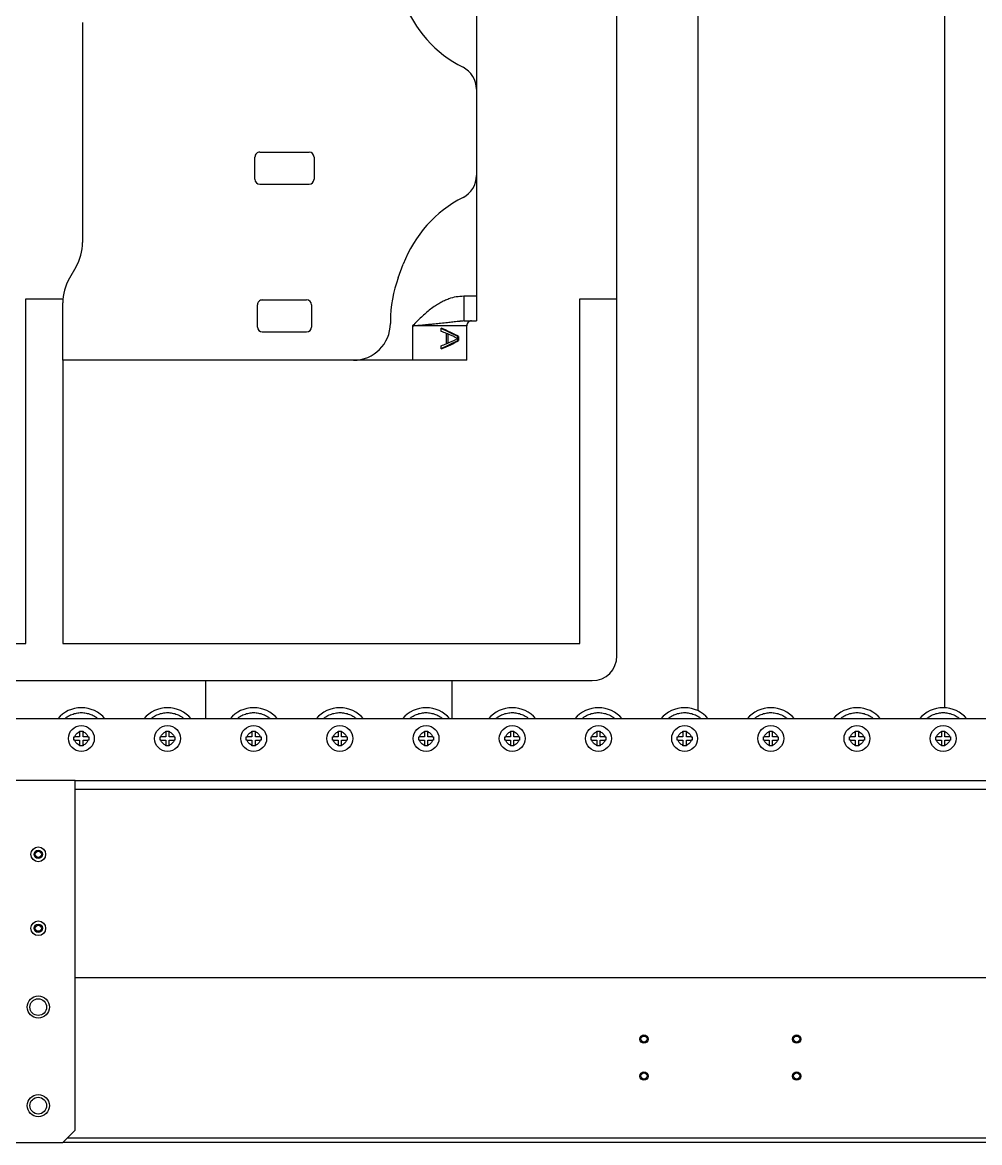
# Model space of a CAD drawing. Header units: millimetres. Extents: x 914 to 910632, y -176 to 682692.
# Drawn here: x 2392.14 to 2398.26, y 1802.54 to 1809.7 of the extents above; entities that cross this region are included whole.
import ezdxf

# ---------------------------------------------------------------- set-up
doc = ezdxf.new("R2010")
doc.units = ezdxf.units.MM
doc.layers.add('画图', color=3, linetype='Continuous', lineweight=30)

# ---------------------------------------------------------------- blocks, each defined once
blk = doc.blocks.new('SDHGSJH')
at = {"color": 7, "linetype": 'Continuous', "lineweight": 30}
for p, q in [((-1842, 504.71), (-1442, 504.71)), ((-1442, 504.71), (-1447, 499.71)), ((-1422, 504.71), (-1442, 504.71)), ((-1447, 499.71), (-1447, 357.71)), ((-1429.9, 447.04), (-1429.9, 447.19)), ((-1447, 437.71), (-1837, 437.71)), ((-1837, 361.45), (-1447, 361.45)), ((-1447, 357.71), (-1837, 357.71)), ((-1447, 357.71), (-1417, 357.71)), ((-1802.5, 341.41), (-1802.16, 341.41)), ((-1802.5, 340.01), (-1802.5, 341.41)), ((-1800.2, 341.41), (-1802.16, 341.41)), ((-1800.2, 343.37), (-1800.2, 343.71)), ((-1800.2, 343.71), (-1798.8, 343.71)), ((-1800.2, 343.37), (-1800.2, 341.41)), ((-1798.8, 343.71), (-1798.8, 343.37)), ((-1798.8, 341.41), (-1798.8, 343.37)), ((-1796.84, 341.41), (-1798.8, 341.41)), ((-1796.84, 341.41), (-1796.5, 341.41)), ((-1796.5, 341.41), (-1796.5, 340.01)), ((-1767.5, 341.41), (-1767.16, 341.41)), ((-1767.5, 340.01), (-1767.5, 341.41)), ((-1765.2, 341.41), (-1767.16, 341.41)), ((-1765.2, 343.37), (-1765.2, 343.71)), ((-1765.2, 343.71), (-1763.8, 343.71)), ((-1765.2, 343.37), (-1765.2, 341.41)), ((-1763.8, 343.71), (-1763.8, 343.37)), ((-1763.8, 341.41), (-1763.8, 343.37)), ((-1761.84, 341.41), (-1763.8, 341.41)), ((-1761.84, 341.41), (-1761.5, 341.41)), ((-1761.5, 341.41), (-1761.5, 340.01)), ((-1732.5, 341.41), (-1732.16, 341.41)), ((-1732.5, 340.01), (-1732.5, 341.41)), ((-1730.2, 341.41), (-1732.16, 341.41)), ((-1730.2, 343.37), (-1730.2, 343.71)), ((-1730.2, 343.71), (-1728.8, 343.71)), ((-1730.2, 343.37), (-1730.2, 341.41)), ((-1728.8, 343.71), (-1728.8, 343.37)), ((-1728.8, 341.41), (-1728.8, 343.37)), ((-1726.84, 341.41), (-1728.8, 341.41)), ((-1726.84, 341.41), (-1726.5, 341.41)), ((-1726.5, 341.41), (-1726.5, 340.01)), ((-1697.5, 341.41), (-1697.16, 341.41)), ((-1697.5, 340.01), (-1697.5, 341.41)), ((-1695.2, 341.41), (-1697.16, 341.41)), ((-1695.2, 343.37), (-1695.2, 343.71)), ((-1695.2, 343.71), (-1693.8, 343.71)), ((-1695.2, 343.37), (-1695.2, 341.41)), ((-1693.8, 343.71), (-1693.8, 343.37)), ((-1693.8, 341.41), (-1693.8, 343.37)), ((-1691.84, 341.41), (-1693.8, 341.41)), ((-1691.84, 341.41), (-1691.5, 341.41)), ((-1691.5, 341.41), (-1691.5, 340.01)), ((-1662.5, 341.41), (-1662.16, 341.41)), ((-1662.5, 340.01), (-1662.5, 341.41)), ((-1660.2, 341.41), (-1662.16, 341.41)), ((-1660.2, 343.37), (-1660.2, 343.71)), ((-1660.2, 343.71), (-1658.8, 343.71)), ((-1660.2, 343.37), (-1660.2, 341.41)), ((-1658.8, 343.71), (-1658.8, 343.37)), ((-1658.8, 341.41), (-1658.8, 343.37)), ((-1656.84, 341.41), (-1658.8, 341.41)), ((-1656.84, 341.41), (-1656.5, 341.41)), ((-1656.5, 341.41), (-1656.5, 340.01)), ((-1627.5, 341.41), (-1627.16, 341.41)), ((-1627.5, 340.01), (-1627.5, 341.41)), ((-1625.2, 341.41), (-1627.16, 341.41)), ((-1625.2, 343.37), (-1625.2, 343.71)), ((-1625.2, 343.71), (-1623.8, 343.71)), ((-1625.2, 343.37), (-1625.2, 341.41)), ((-1623.8, 343.71), (-1623.8, 343.37)), ((-1623.8, 341.41), (-1623.8, 343.37)), ((-1621.84, 341.41), (-1623.8, 341.41)), ((-1621.84, 341.41), (-1621.5, 341.41)), ((-1621.5, 341.41), (-1621.5, 340.01)), ((-1592.5, 341.41), (-1592.16, 341.41)), ((-1592.5, 340.01), (-1592.5, 341.41)), ((-1590.2, 341.41), (-1592.16, 341.41)), ((-1590.2, 343.37), (-1590.2, 343.71)), ((-1590.2, 343.71), (-1588.8, 343.71)), ((-1590.2, 343.37), (-1590.2, 341.41)), ((-1588.8, 343.71), (-1588.8, 343.37)), ((-1588.8, 341.41), (-1588.8, 343.37)), ((-1586.84, 341.41), (-1588.8, 341.41)), ((-1586.84, 341.41), (-1586.5, 341.41)), ((-1586.5, 341.41), (-1586.5, 340.01)), ((-1557.5, 341.41), (-1557.16, 341.41)), ((-1557.5, 340.01), (-1557.5, 341.41)), ((-1555.2, 341.41), (-1557.16, 341.41)), ((-1555.2, 343.37), (-1555.2, 343.71)), ((-1555.2, 343.71), (-1553.8, 343.71)), ((-1555.2, 343.37), (-1555.2, 341.41)), ((-1553.8, 343.71), (-1553.8, 343.37)), ((-1553.8, 341.41), (-1553.8, 343.37)), ((-1551.84, 341.41), (-1553.8, 341.41)), ((-1551.84, 341.41), (-1551.5, 341.41)), ((-1551.5, 341.41), (-1551.5, 340.01)), ((-1522.5, 341.41), (-1522.16, 341.41)), ((-1522.5, 340.01), (-1522.5, 341.41)), ((-1520.2, 341.41), (-1522.16, 341.41)), ((-1520.2, 343.37), (-1520.2, 343.71)), ((-1520.2, 343.71), (-1518.8, 343.71)), ((-1520.2, 343.37), (-1520.2, 341.41)), ((-1518.8, 343.71), (-1518.8, 343.37)), ((-1518.8, 341.41), (-1518.8, 343.37)), ((-1516.84, 341.41), (-1518.8, 341.41)), ((-1516.84, 341.41), (-1516.5, 341.41)), ((-1516.5, 341.41), (-1516.5, 340.01)), ((-1487.5, 341.41), (-1487.16, 341.41)), ((-1487.5, 340.01), (-1487.5, 341.41)), ((-1485.2, 341.41), (-1487.16, 341.41)), ((-1485.2, 343.37), (-1485.2, 343.71)), ((-1485.2, 343.71), (-1483.8, 343.71)), ((-1485.2, 343.37), (-1485.2, 341.41)), ((-1483.8, 343.71), (-1483.8, 343.37)), ((-1483.8, 341.41), (-1483.8, 343.37)), ((-1481.84, 341.41), (-1483.8, 341.41)), ((-1481.84, 341.41), (-1481.5, 341.41)), ((-1481.5, 341.41), (-1481.5, 340.01)), ((-1452.5, 341.41), (-1452.16, 341.41)), ((-1452.5, 340.01), (-1452.5, 341.41)), ((-1450.2, 341.41), (-1452.16, 341.41)), ((-1450.2, 343.37), (-1450.2, 343.71)), ((-1450.2, 343.71), (-1448.8, 343.71)), ((-1450.2, 343.37), (-1450.2, 341.41)), ((-1448.8, 343.71), (-1448.8, 343.37)), ((-1448.8, 341.41), (-1448.8, 343.37)), ((-1446.84, 341.41), (-1448.8, 341.41)), ((-1446.84, 341.41), (-1446.5, 341.41)), ((-1446.5, 341.41), (-1446.5, 340.01)), ((-1802.16, 340.01), (-1802.5, 340.01)), ((-1802.16, 340.01), (-1800.2, 340.01)), ((-1800.2, 340.01), (-1800.2, 338.05)), ((-1800.2, 337.71), (-1800.2, 338.05)), ((-1798.8, 337.71), (-1800.2, 337.71)), ((-1798.8, 338.05), (-1798.8, 340.01)), ((-1798.8, 340.01), (-1796.84, 340.01)), ((-1798.8, 338.05), (-1798.8, 337.71)), ((-1796.5, 340.01), (-1796.84, 340.01)), ((-1767.16, 340.01), (-1767.5, 340.01)), ((-1767.16, 340.01), (-1765.2, 340.01)), ((-1765.2, 340.01), (-1765.2, 338.05)), ((-1765.2, 337.71), (-1765.2, 338.05)), ((-1763.8, 337.71), (-1765.2, 337.71)), ((-1763.8, 338.05), (-1763.8, 340.01)), ((-1763.8, 340.01), (-1761.84, 340.01)), ((-1763.8, 338.05), (-1763.8, 337.71)), ((-1761.5, 340.01), (-1761.84, 340.01)), ((-1732.16, 340.01), (-1732.5, 340.01)), ((-1732.16, 340.01), (-1730.2, 340.01)), ((-1730.2, 340.01), (-1730.2, 338.05)), ((-1730.2, 337.71), (-1730.2, 338.05)), ((-1728.8, 337.71), (-1730.2, 337.71)), ((-1728.8, 338.05), (-1728.8, 340.01)), ((-1728.8, 340.01), (-1726.84, 340.01)), ((-1728.8, 338.05), (-1728.8, 337.71)), ((-1726.5, 340.01), (-1726.84, 340.01)), ((-1697.16, 340.01), (-1697.5, 340.01)), ((-1697.16, 340.01), (-1695.2, 340.01)), ((-1695.2, 340.01), (-1695.2, 338.05)), ((-1695.2, 337.71), (-1695.2, 338.05)), ((-1693.8, 337.71), (-1695.2, 337.71)), ((-1693.8, 338.05), (-1693.8, 340.01)), ((-1693.8, 340.01), (-1691.84, 340.01)), ((-1693.8, 338.05), (-1693.8, 337.71)), ((-1691.5, 340.01), (-1691.84, 340.01)), ((-1662.16, 340.01), (-1662.5, 340.01)), ((-1662.16, 340.01), (-1660.2, 340.01)), ((-1660.2, 340.01), (-1660.2, 338.05)), ((-1660.2, 337.71), (-1660.2, 338.05)), ((-1658.8, 337.71), (-1660.2, 337.71)), ((-1658.8, 338.05), (-1658.8, 340.01)), ((-1658.8, 340.01), (-1656.84, 340.01)), ((-1658.8, 338.05), (-1658.8, 337.71)), ((-1656.5, 340.01), (-1656.84, 340.01)), ((-1627.16, 340.01), (-1627.5, 340.01)), ((-1627.16, 340.01), (-1625.2, 340.01)), ((-1625.2, 340.01), (-1625.2, 338.05)), ((-1625.2, 337.71), (-1625.2, 338.05)), ((-1623.8, 337.71), (-1625.2, 337.71)), ((-1623.8, 338.05), (-1623.8, 340.01)), ((-1623.8, 340.01), (-1621.84, 340.01)), ((-1623.8, 338.05), (-1623.8, 337.71)), ((-1621.5, 340.01), (-1621.84, 340.01)), ((-1592.16, 340.01), (-1592.5, 340.01)), ((-1592.16, 340.01), (-1590.2, 340.01)), ((-1590.2, 340.01), (-1590.2, 338.05)), ((-1590.2, 337.71), (-1590.2, 338.05)), ((-1588.8, 337.71), (-1590.2, 337.71)), ((-1588.8, 338.05), (-1588.8, 340.01)), ((-1588.8, 340.01), (-1586.84, 340.01)), ((-1588.8, 338.05), (-1588.8, 337.71)), ((-1586.5, 340.01), (-1586.84, 340.01)), ((-1557.16, 340.01), (-1557.5, 340.01)), ((-1557.16, 340.01), (-1555.2, 340.01)), ((-1555.2, 340.01), (-1555.2, 338.05)), ((-1555.2, 337.71), (-1555.2, 338.05)), ((-1553.8, 337.71), (-1555.2, 337.71)), ((-1553.8, 338.05), (-1553.8, 340.01)), ((-1553.8, 340.01), (-1551.84, 340.01)), ((-1553.8, 338.05), (-1553.8, 337.71)), ((-1551.5, 340.01), (-1551.84, 340.01)), ((-1522.16, 340.01), (-1522.5, 340.01)), ((-1522.16, 340.01), (-1520.2, 340.01)), ((-1520.2, 340.01), (-1520.2, 338.05)), ((-1520.2, 337.71), (-1520.2, 338.05)), ((-1518.8, 337.71), (-1520.2, 337.71)), ((-1518.8, 338.05), (-1518.8, 340.01)), ((-1518.8, 340.01), (-1516.84, 340.01)), ((-1518.8, 338.05), (-1518.8, 337.71)), ((-1516.5, 340.01), (-1516.84, 340.01)), ((-1487.16, 340.01), (-1487.5, 340.01)), ((-1487.16, 340.01), (-1485.2, 340.01)), ((-1485.2, 340.01), (-1485.2, 338.05)), ((-1485.2, 337.71), (-1485.2, 338.05)), ((-1483.8, 337.71), (-1485.2, 337.71)), ((-1483.8, 338.05), (-1483.8, 340.01)), ((-1483.8, 340.01), (-1481.84, 340.01)), ((-1483.8, 338.05), (-1483.8, 337.71)), ((-1481.5, 340.01), (-1481.84, 340.01)), ((-1452.16, 340.01), (-1452.5, 340.01)), ((-1452.16, 340.01), (-1450.2, 340.01)), ((-1450.2, 340.01), (-1450.2, 338.05)), ((-1450.2, 337.71), (-1450.2, 338.05)), ((-1448.8, 337.71), (-1450.2, 337.71)), ((-1448.8, 338.05), (-1448.8, 340.01)), ((-1448.8, 340.01), (-1446.84, 340.01)), ((-1448.8, 338.05), (-1448.8, 337.71)), ((-1446.5, 340.01), (-1446.84, 340.01)), ((-1819.5, 332.71), (-981, 332.71)), ((-1600, 317.21), (-1600, 332.71)), ((-1500, 332.71), (-1500, 317.21)), ((-1800, -327.8), (-1800, 328.22)), ((-1700, 329.49), (-1700, -329.06)), ((-987, 317.21), (-1657, 317.21)), ((-1667, 307.21), (-1667, 162.21)), ((-1652, 302.21), (-1652, 162.21)), ((-1442, 302.21), (-1652, 302.21)), ((-1442, 187.21), (-1442, 302.21)), ((-1427, 302.21), (-1427, 162.21)), ((-1217, 302.21), (-1427, 302.21)), ((-1606, 187.21), (-1606, 173.21)), ((-1606, 187.21), (-1584, 187.21)), ((-1584, 173.21), (-1584, 187.21)), ((-1584, 187.21), (-1560, 187.21)), ((-1560, 187.21), (-1442, 187.21)), ((-1442, 187.21), (-1442, 163.93)), ((-1595.61, 182.4), (-1602.38, 179.21)), ((-1595.61, 182.55), (-1595.61, 181.3)), ((-1602.68, 177.55), (-1602.68, 179.21)), ((-1602.68, 179.21), (-1602.38, 179.21)), ((-1602.38, 177.55), (-1602.68, 177.55)), ((-1602.38, 179.21), (-1602.38, 177.55)), ((-1602.38, 177.55), (-1595.61, 174.35)), ((-1598.39, 176.5), (-1598.39, 180.25)), ((-1597.73, 180.25), (-1598.39, 180.25)), ((-1597.73, 180.46), (-1597.73, 176.3)), ((-1598.39, 176.5), (-1597.73, 176.5)), ((-1595.61, 175.46), (-1595.61, 174.21)), ((-1543, 164.71), (-1543, 173.71)), ((-1523, 175.71), (-1541, 175.71)), ((-1521, 173.71), (-1521, 164.71)), ((-1604.78, 171.21), (-1610, 171.21)), ((-1610, 161.21), (-1610, 171.21)), ((-1603.33, 171.27), (-1604.78, 171.02)), ((-1604.78, 161.21), (-1604.78, 171.21)), ((-1603.38, 171.29), (-1604.46, 171.23)), ((-1575, 171.28), (-1575, 172.21)), ((-1652, 162.21), (-1667, 162.21)), ((-1667, 162.21), (-1667, 47.21)), ((-1610, 161.21), (-1604.78, 161.21)), ((-1610, 112.21), (-1610, 161.21)), ((-1523, 162.71), (-1541, 162.71)), ((-1427, 162.21), (-1442, 162.21)), ((-1578.18, 153.72), (-1580.25, 148.2)), ((-1447.32, 149.35), (-1444.68, 153.93)), ((-1450, 50.07), (-1450, 139.35)), ((-1544, 104.71), (-1544, 113.71)), ((-1522, 115.71), (-1542, 115.71)), ((-1520, 113.71), (-1520, 104.71)), ((-1610, 77.21), (-1610, 112.21)), ((-1522, 102.71), (-1542, 102.71)), ((-1610, 28.21), (-1610, 77.21))]:
    blk.add_line(p, q, dxfattribs=at)
at = {"color": 8, "linetype": 'Continuous', "lineweight": 30}
for p, q in [((-1840.26, 502.98), (-1443.74, 502.98)), ((-1606, 173.21), (-1584, 173.21)), ((-1604.78, 171.21), (-1603.27, 171.28))]:
    blk.add_line(p, q, dxfattribs=at)
at = {"color": 7, "linetype": 'Continuous', "lineweight": 30}
for centre, radius in [((-1432, 489.71), 4.5), ((-1432, 489.71), 3.4), ((-1740, 477.71), 1.7), ((-1740, 477.71), 1.25), ((-1678, 477.71), 1.7), ((-1678, 477.71), 1.25), ((-1740, 462.71), 1.7), ((-1740, 462.71), 1.25), ((-1678, 462.71), 1.7), ((-1678, 462.71), 1.25), ((-1432, 449.71), 4.5), ((-1432, 449.71), 3.4), ((-1432, 417.71), 3), ((-1432, 417.71), 1.7), ((-1432, 417.71), 1.25), ((-1432, 387.71), 3), ((-1432, 387.71), 1.7), ((-1432, 387.71), 1.25), ((-1799.5, 340.71), 5.25), ((-1764.5, 340.71), 5.25), ((-1729.5, 340.71), 5.25), ((-1694.5, 340.71), 5.25), ((-1659.5, 340.71), 5.25), ((-1624.5, 340.71), 5.25), ((-1589.5, 340.71), 5.25), ((-1554.5, 340.71), 5.25), ((-1519.5, 340.71), 5.25), ((-1484.5, 340.71), 5.25), ((-1449.5, 340.71), 5.25)]:
    blk.add_circle(centre, radius, dxfattribs=at)
for centre, radius, start, end in [((-1799.5, 340.71), 12.5, 219.7918, 320.2082), ((-1764.5, 340.71), 12.5, 219.7918, 320.2082), ((-1729.5, 340.71), 12.5, 219.7918, 320.2082), ((-1694.5, 340.71), 12.5, 219.7918, 320.2082), ((-1659.5, 340.71), 12.5, 219.7918, 320.2082), ((-1624.5, 340.71), 12.5, 219.7918, 320.2082), ((-1589.5, 340.71), 12.5, 219.7918, 320.2082), ((-1554.5, 340.71), 12.5, 219.7918, 320.2082), ((-1519.5, 340.71), 12.5, 219.7918, 320.2082), ((-1484.5, 340.71), 12.5, 219.7918, 320.2082), ((-1449.5, 340.71), 12.5, 219.7918, 320.2082), ((-1657, 307.21), 10, 90, 180), ((-1560, 172.21), 15, 90, 180), ((-1608, 173.21), 2, 270, 0), ((-1541, 173.71), 2, 90, 180), ((-1523, 173.71), 2, 0, 90), ((-1625, 171.28), 50, 339.444, 0), ((-1541, 164.71), 2, 180, 270), ((-1523, 164.71), 2, 270, 0), ((-1462, 163.93), 20, 330, 0), ((-1627.07, 165.76), 50, 296.8187, 339.444), ((-1430, 139.35), 20, 150, 180), ((-1600, 112.21), 10, 116.8187, 180), ((-1542, 113.71), 2, 90, 180), ((-1522, 113.71), 2, 0, 90), ((-1542, 104.71), 2, 180, 270), ((-1522, 104.71), 2, 270, 0), ((-1600, 77.21), 10, 180, 243.1813), ((-1627.07, 23.67), 50, 20.556, 63.1813)]:
    blk.add_arc(centre, radius, start, end, dxfattribs=at)
for centre, major_axis, ratio, start_param, end_param in [((-1584, 180.88), (-21.97, -5.46), 0.222648, 5.213182, 5.671735), ((-1584, 175.88), (-21.97, 5.46), 0.222648, 0.611451, 1.070003), ((-1584, 179.73), (-21.97, -5.34), 0.218533, 5.372125, 5.634447), ((-1584, 177.02), (-21.97, 5.34), 0.218533, 0.648739, 0.91106), ((-1584, 179.66), (-21.97, -5.34), 0.218533, 5.215446, 5.333273), ((-1584, 177.09), (-21.97, 5.34), 0.218533, 0.949912, 1.067739)]:
    blk.add_ellipse(centre, major_axis=major_axis, ratio=ratio, start_param=start_param, end_param=end_param, dxfattribs=at)
for points, knots in [([(-1802.16, 341.41), (-1802.08, 341.64), (-1801.92, 342.1), (-1801.47, 342.68), (-1800.88, 343.14), (-1800.43, 343.29), (-1800.2, 343.37)], [0, 0, 0, 0, 0.2456202, 0.5000027, 0.754418, 1, 1, 1, 1]), ([(-1798.8, 343.37), (-1798.57, 343.29), (-1798.12, 343.14), (-1797.53, 342.68), (-1797.08, 342.1), (-1796.92, 341.64), (-1796.84, 341.41)], [0, 0, 0, 0, 0.245619, 0.5, 0.754381, 1, 1, 1, 1]), ([(-1767.16, 341.41), (-1767.08, 341.64), (-1766.92, 342.1), (-1766.47, 342.68), (-1765.88, 343.14), (-1765.43, 343.29), (-1765.2, 343.37)], [0, 0, 0, 0, 0.2456084, 0.4999949, 0.7544141, 1, 1, 1, 1]), ([(-1763.8, 343.37), (-1763.57, 343.29), (-1763.12, 343.14), (-1762.53, 342.68), (-1762.08, 342.1), (-1761.92, 341.64), (-1761.84, 341.41)], [0, 0, 0, 0, 0.245617, 0.499995, 0.754399, 1, 1, 1, 1]), ([(-1732.16, 341.41), (-1732.08, 341.64), (-1731.92, 342.1), (-1731.47, 342.68), (-1730.88, 343.14), (-1730.43, 343.29), (-1730.2, 343.37)], [0, 0, 0, 0, 0.245619, 0.5, 0.754381, 1, 1, 1, 1]), ([(-1728.8, 343.37), (-1728.57, 343.29), (-1728.12, 343.14), (-1727.53, 342.68), (-1727.08, 342.1), (-1726.92, 341.64), (-1726.84, 341.41)], [0, 0, 0, 0, 0.245582, 0.4999973, 0.7543798, 1, 1, 1, 1]), ([(-1697.16, 341.41), (-1697.08, 341.64), (-1696.92, 342.1), (-1696.47, 342.68), (-1695.88, 343.14), (-1695.43, 343.29), (-1695.2, 343.37)], [0, 0, 0, 0, 0.2456202, 0.5000027, 0.754418, 1, 1, 1, 1]), ([(-1693.8, 343.37), (-1693.57, 343.29), (-1693.12, 343.14), (-1692.53, 342.68), (-1692.08, 342.1), (-1691.92, 341.64), (-1691.84, 341.41)], [0, 0, 0, 0, 0.245582, 0.4999973, 0.7543798, 1, 1, 1, 1]), ([(-1662.16, 341.41), (-1662.08, 341.64), (-1661.92, 342.1), (-1661.47, 342.68), (-1660.88, 343.14), (-1660.43, 343.29), (-1660.2, 343.37)], [0, 0, 0, 0, 0.2456202, 0.5000027, 0.754418, 1, 1, 1, 1]), ([(-1658.8, 343.37), (-1658.57, 343.29), (-1658.12, 343.14), (-1657.53, 342.68), (-1657.08, 342.1), (-1656.92, 341.64), (-1656.84, 341.41)], [0, 0, 0, 0, 0.245619, 0.5, 0.754381, 1, 1, 1, 1]), ([(-1627.16, 341.41), (-1627.08, 341.64), (-1626.92, 342.1), (-1626.47, 342.68), (-1625.88, 343.14), (-1625.43, 343.29), (-1625.2, 343.37)], [0, 0, 0, 0, 0.245601, 0.500005, 0.754383, 1, 1, 1, 1]), ([(-1623.8, 343.37), (-1623.57, 343.29), (-1623.12, 343.14), (-1622.53, 342.68), (-1622.08, 342.1), (-1621.92, 341.64), (-1621.84, 341.41)], [0, 0, 0, 0, 0.2455859, 0.5000051, 0.7543916, 1, 1, 1, 1]), ([(-1592.16, 341.41), (-1592.08, 341.64), (-1591.92, 342.1), (-1591.47, 342.68), (-1590.88, 343.14), (-1590.43, 343.29), (-1590.2, 343.37)], [0, 0, 0, 0, 0.245619, 0.5, 0.754381, 1, 1, 1, 1]), ([(-1588.8, 343.37), (-1588.57, 343.29), (-1588.12, 343.14), (-1587.53, 342.68), (-1587.08, 342.1), (-1586.92, 341.64), (-1586.84, 341.41)], [0, 0, 0, 0, 0.245582, 0.4999973, 0.7543798, 1, 1, 1, 1]), ([(-1557.16, 341.41), (-1557.08, 341.64), (-1556.92, 342.1), (-1556.47, 342.68), (-1555.88, 343.14), (-1555.43, 343.29), (-1555.2, 343.37)], [0, 0, 0, 0, 0.2456202, 0.5000027, 0.754418, 1, 1, 1, 1]), ([(-1553.8, 343.37), (-1553.57, 343.29), (-1553.12, 343.14), (-1552.53, 342.68), (-1552.08, 342.1), (-1551.92, 341.64), (-1551.84, 341.41)], [0, 0, 0, 0, 0.245582, 0.4999973, 0.7543798, 1, 1, 1, 1]), ([(-1522.16, 341.41), (-1522.08, 341.64), (-1521.92, 342.1), (-1521.47, 342.68), (-1520.88, 343.14), (-1520.43, 343.29), (-1520.2, 343.37)], [0, 0, 0, 0, 0.2456084, 0.4999949, 0.7544141, 1, 1, 1, 1]), ([(-1518.8, 343.37), (-1518.57, 343.29), (-1518.12, 343.14), (-1517.53, 342.68), (-1517.08, 342.1), (-1516.92, 341.64), (-1516.84, 341.41)], [0, 0, 0, 0, 0.245619, 0.5, 0.754381, 1, 1, 1, 1]), ([(-1487.16, 341.41), (-1487.08, 341.64), (-1486.92, 342.1), (-1486.47, 342.68), (-1485.88, 343.14), (-1485.43, 343.29), (-1485.2, 343.37)], [0, 0, 0, 0, 0.245619, 0.5, 0.754381, 1, 1, 1, 1]), ([(-1483.8, 343.37), (-1483.57, 343.29), (-1483.12, 343.14), (-1482.53, 342.68), (-1482.08, 342.1), (-1481.92, 341.64), (-1481.84, 341.41)], [0, 0, 0, 0, 0.2455859, 0.5000051, 0.7543916, 1, 1, 1, 1]), ([(-1452.16, 341.41), (-1452.08, 341.64), (-1451.92, 342.1), (-1451.47, 342.68), (-1450.88, 343.14), (-1450.43, 343.29), (-1450.2, 343.37)], [0, 0, 0, 0, 0.2456202, 0.5000027, 0.754418, 1, 1, 1, 1]), ([(-1448.8, 343.37), (-1448.57, 343.29), (-1448.12, 343.14), (-1447.53, 342.68), (-1447.08, 342.1), (-1446.92, 341.64), (-1446.84, 341.41)], [0, 0, 0, 0, 0.245582, 0.4999973, 0.7543798, 1, 1, 1, 1]), ([(-1800.2, 338.05), (-1800.43, 338.13), (-1800.88, 338.29), (-1801.47, 338.75), (-1801.92, 339.33), (-1802.08, 339.79), (-1802.16, 340.01)], [0, 0, 0, 0, 0.245583, 0.5, 0.754417, 1, 1, 1, 1]), ([(-1796.84, 340.01), (-1796.92, 339.79), (-1797.08, 339.33), (-1797.53, 338.75), (-1798.12, 338.29), (-1798.57, 338.13), (-1798.8, 338.05)], [0, 0, 0, 0, 0.245582, 0.4999973, 0.7543798, 1, 1, 1, 1]), ([(-1765.2, 338.05), (-1765.43, 338.13), (-1765.88, 338.29), (-1766.47, 338.75), (-1766.92, 339.33), (-1767.08, 339.79), (-1767.16, 340.01)], [0, 0, 0, 0, 0.2455872, 0.5000078, 0.7544284, 1, 1, 1, 1]), ([(-1761.84, 340.01), (-1761.92, 339.79), (-1762.08, 339.33), (-1762.53, 338.75), (-1763.12, 338.29), (-1763.57, 338.13), (-1763.8, 338.05)], [0, 0, 0, 0, 0.245564, 0.500002, 0.754382, 1, 1, 1, 1]), ([(-1730.2, 338.05), (-1730.43, 338.13), (-1730.88, 338.29), (-1731.47, 338.75), (-1731.92, 339.33), (-1732.08, 339.79), (-1732.16, 340.01)], [0, 0, 0, 0, 0.2456202, 0.5000027, 0.754418, 1, 1, 1, 1]), ([(-1726.84, 340.01), (-1726.92, 339.79), (-1727.08, 339.33), (-1727.53, 338.75), (-1728.12, 338.29), (-1728.57, 338.13), (-1728.8, 338.05)], [0, 0, 0, 0, 0.245583, 0.5, 0.754417, 1, 1, 1, 1]), ([(-1695.2, 338.05), (-1695.43, 338.13), (-1695.88, 338.29), (-1696.47, 338.75), (-1696.92, 339.33), (-1697.08, 339.79), (-1697.16, 340.01)], [0, 0, 0, 0, 0.245583, 0.5, 0.754417, 1, 1, 1, 1]), ([(-1691.84, 340.01), (-1691.92, 339.79), (-1692.08, 339.33), (-1692.53, 338.75), (-1693.12, 338.29), (-1693.57, 338.13), (-1693.8, 338.05)], [0, 0, 0, 0, 0.245583, 0.5, 0.754417, 1, 1, 1, 1]), ([(-1660.2, 338.05), (-1660.43, 338.13), (-1660.88, 338.29), (-1661.47, 338.75), (-1661.92, 339.33), (-1662.08, 339.79), (-1662.16, 340.01)], [0, 0, 0, 0, 0.245583, 0.5, 0.754417, 1, 1, 1, 1]), ([(-1656.84, 340.01), (-1656.92, 339.79), (-1657.08, 339.33), (-1657.53, 338.75), (-1658.12, 338.29), (-1658.57, 338.13), (-1658.8, 338.05)], [0, 0, 0, 0, 0.245582, 0.4999973, 0.7543798, 1, 1, 1, 1]), ([(-1625.2, 338.05), (-1625.43, 338.13), (-1625.88, 338.29), (-1626.47, 338.75), (-1626.92, 339.33), (-1627.08, 339.79), (-1627.16, 340.01)], [0, 0, 0, 0, 0.245618, 0.499998, 0.754436, 1, 1, 1, 1]), ([(-1621.84, 340.01), (-1621.92, 339.79), (-1622.08, 339.33), (-1622.53, 338.75), (-1623.12, 338.29), (-1623.57, 338.13), (-1623.8, 338.05)], [0, 0, 0, 0, 0.245572, 0.499992, 0.754413, 1, 1, 1, 1]), ([(-1590.2, 338.05), (-1590.43, 338.13), (-1590.88, 338.29), (-1591.47, 338.75), (-1591.92, 339.33), (-1592.08, 339.79), (-1592.16, 340.01)], [0, 0, 0, 0, 0.2456202, 0.5000027, 0.754418, 1, 1, 1, 1]), ([(-1586.84, 340.01), (-1586.92, 339.79), (-1587.08, 339.33), (-1587.53, 338.75), (-1588.12, 338.29), (-1588.57, 338.13), (-1588.8, 338.05)], [0, 0, 0, 0, 0.245583, 0.5, 0.754417, 1, 1, 1, 1]), ([(-1555.2, 338.05), (-1555.43, 338.13), (-1555.88, 338.29), (-1556.47, 338.75), (-1556.92, 339.33), (-1557.08, 339.79), (-1557.16, 340.01)], [0, 0, 0, 0, 0.245583, 0.5, 0.754417, 1, 1, 1, 1]), ([(-1551.84, 340.01), (-1551.92, 339.79), (-1552.08, 339.33), (-1552.53, 338.75), (-1553.12, 338.29), (-1553.57, 338.13), (-1553.8, 338.05)], [0, 0, 0, 0, 0.245583, 0.5, 0.754417, 1, 1, 1, 1]), ([(-1520.2, 338.05), (-1520.43, 338.13), (-1520.88, 338.29), (-1521.47, 338.75), (-1521.92, 339.33), (-1522.08, 339.79), (-1522.16, 340.01)], [0, 0, 0, 0, 0.2455872, 0.5000078, 0.7544284, 1, 1, 1, 1]), ([(-1516.84, 340.01), (-1516.92, 339.79), (-1517.08, 339.33), (-1517.53, 338.75), (-1518.12, 338.29), (-1518.57, 338.13), (-1518.8, 338.05)], [0, 0, 0, 0, 0.245582, 0.4999973, 0.7543798, 1, 1, 1, 1]), ([(-1485.2, 338.05), (-1485.43, 338.13), (-1485.88, 338.29), (-1486.47, 338.75), (-1486.92, 339.33), (-1487.08, 339.79), (-1487.16, 340.01)], [0, 0, 0, 0, 0.2456202, 0.5000027, 0.754418, 1, 1, 1, 1]), ([(-1481.84, 340.01), (-1481.92, 339.79), (-1482.08, 339.33), (-1482.53, 338.75), (-1483.12, 338.29), (-1483.57, 338.13), (-1483.8, 338.05)], [0, 0, 0, 0, 0.245572, 0.499992, 0.754413, 1, 1, 1, 1]), ([(-1450.2, 338.05), (-1450.43, 338.13), (-1450.88, 338.29), (-1451.47, 338.75), (-1451.92, 339.33), (-1452.08, 339.79), (-1452.16, 340.01)], [0, 0, 0, 0, 0.245583, 0.5, 0.754417, 1, 1, 1, 1]), ([(-1446.84, 340.01), (-1446.92, 339.79), (-1447.08, 339.33), (-1447.53, 338.75), (-1448.12, 338.29), (-1448.57, 338.13), (-1448.8, 338.05)], [0, 0, 0, 0, 0.245583, 0.5, 0.754417, 1, 1, 1, 1]), ([(-1604.78, 161.21), (-1603.76, 161.27), (-1601.7, 161.38), (-1599.08, 162.13), (-1596.88, 163.02), (-1595.05, 163.97), (-1593.17, 165.13), (-1591.27, 166.5), (-1589.38, 168.06), (-1587.58, 169.69), (-1585.8, 171.41), (-1584.62, 172.6), (-1584, 173.21)], [0, 0, 0, 0, 0.124884, 0.249809, 0.329578, 0.412736, 0.499847, 0.598905, 0.697884, 0.796583, 0.894156, 1, 1, 1, 1])]:
    blk.add_open_spline(points, degree=3, knots=knots, dxfattribs=at)
at = {"color": 8, "linetype": 'Continuous', "lineweight": 30}
for points, knots in [([(-1792.78, 332.71), (-1793.1, 332.44), (-1793.95, 331.7), (-1795.59, 330.9), (-1797.54, 330.33), (-1799.5, 330.15), (-1801.46, 330.33), (-1803.41, 330.9), (-1805.05, 331.7), (-1805.9, 332.44), (-1806.22, 332.71)], [0, 0, 0, 0, 0.085407, 0.230073, 0.368959, 0.500004, 0.631041, 0.769934, 0.914593, 1, 1, 1, 1]), ([(-1757.78, 332.71), (-1758.1, 332.44), (-1758.95, 331.7), (-1760.59, 330.9), (-1762.54, 330.33), (-1764.5, 330.15), (-1766.46, 330.33), (-1768.41, 330.9), (-1770.05, 331.7), (-1770.9, 332.44), (-1771.22, 332.71)], [0, 0, 0, 0, 0.085407, 0.230073, 0.368959, 0.500004, 0.631041, 0.769927, 0.914593, 1, 1, 1, 1]), ([(-1722.78, 332.71), (-1723.1, 332.44), (-1723.95, 331.7), (-1725.59, 330.9), (-1727.54, 330.33), (-1729.5, 330.15), (-1731.46, 330.33), (-1733.41, 330.9), (-1735.05, 331.7), (-1735.9, 332.44), (-1736.22, 332.71)], [0, 0, 0, 0, 0.085407, 0.230066, 0.368959, 0.499996, 0.631041, 0.769927, 0.914593, 1, 1, 1, 1]), ([(-1687.78, 332.71), (-1688.1, 332.44), (-1688.95, 331.7), (-1690.59, 330.9), (-1692.54, 330.33), (-1694.5, 330.15), (-1696.46, 330.33), (-1698.41, 330.9), (-1700.05, 331.7), (-1700.9, 332.44), (-1701.22, 332.71)], [0, 0, 0, 0, 0.085407, 0.230066, 0.36896, 0.499997, 0.631034, 0.769928, 0.914587, 1, 1, 1, 1]), ([(-1652.78, 332.71), (-1653.1, 332.44), (-1653.95, 331.7), (-1655.59, 330.9), (-1657.54, 330.33), (-1659.5, 330.15), (-1661.46, 330.33), (-1663.41, 330.9), (-1665.05, 331.7), (-1665.9, 332.44), (-1666.22, 332.71)], [0, 0, 0, 0, 0.085407, 0.230073, 0.368959, 0.500004, 0.631041, 0.769934, 0.914593, 1, 1, 1, 1]), ([(-1617.78, 332.71), (-1618.1, 332.44), (-1618.95, 331.7), (-1620.59, 330.9), (-1622.54, 330.33), (-1624.5, 330.15), (-1626.46, 330.33), (-1628.41, 330.9), (-1630.05, 331.7), (-1630.9, 332.44), (-1631.22, 332.71)], [0, 0, 0, 0, 0.085407, 0.230073, 0.368959, 0.499996, 0.631041, 0.769927, 0.914593, 1, 1, 1, 1]), ([(-1582.78, 332.71), (-1583.1, 332.44), (-1583.95, 331.7), (-1585.59, 330.9), (-1587.54, 330.33), (-1589.5, 330.15), (-1591.46, 330.33), (-1593.41, 330.9), (-1595.05, 331.7), (-1595.9, 332.44), (-1596.22, 332.71)], [0, 0, 0, 0, 0.085407, 0.230066, 0.368959, 0.499996, 0.631041, 0.769927, 0.914593, 1, 1, 1, 1]), ([(-1547.78, 332.71), (-1548.1, 332.44), (-1548.95, 331.7), (-1550.59, 330.9), (-1552.54, 330.33), (-1554.5, 330.15), (-1556.46, 330.33), (-1558.41, 330.9), (-1560.05, 331.7), (-1560.9, 332.44), (-1561.22, 332.71)], [0, 0, 0, 0, 0.085407, 0.230073, 0.368967, 0.500004, 0.631041, 0.769934, 0.914593, 1, 1, 1, 1]), ([(-1512.78, 332.71), (-1513.1, 332.44), (-1513.95, 331.7), (-1515.59, 330.9), (-1517.54, 330.33), (-1519.5, 330.15), (-1521.46, 330.33), (-1523.41, 330.9), (-1525.05, 331.7), (-1525.9, 332.44), (-1526.22, 332.71)], [0, 0, 0, 0, 0.085407, 0.230073, 0.368959, 0.500004, 0.631041, 0.769934, 0.914593, 1, 1, 1, 1]), ([(-1477.78, 332.71), (-1478.1, 332.44), (-1478.95, 331.7), (-1480.59, 330.9), (-1482.54, 330.33), (-1484.5, 330.15), (-1486.46, 330.33), (-1488.41, 330.9), (-1490.05, 331.7), (-1490.9, 332.44), (-1491.22, 332.71)], [0, 0, 0, 0, 0.085407, 0.230066, 0.368959, 0.499996, 0.631041, 0.769927, 0.914593, 1, 1, 1, 1]), ([(-1442.78, 332.71), (-1443.1, 332.44), (-1443.95, 331.7), (-1445.59, 330.9), (-1447.54, 330.33), (-1449.5, 330.15), (-1451.46, 330.33), (-1453.41, 330.9), (-1455.05, 331.7), (-1455.9, 332.44), (-1456.22, 332.71)], [0, 0, 0, 0, 0.085407, 0.230066, 0.36896, 0.499997, 0.631034, 0.769928, 0.914587, 1, 1, 1, 1]), ([(-1584, 173.21), (-1584.62, 173.16), (-1585.77, 173.05), (-1587.36, 172.9), (-1588.7, 172.78), (-1590.05, 172.65), (-1591.43, 172.52), (-1592.88, 172.38), (-1594.19, 172.24), (-1595.97, 172.06), (-1598.05, 171.83), (-1600.44, 171.56), (-1602.16, 171.35), (-1603.13, 171.3), (-1603.38, 171.29)], [0, 0, 0, 0, 0.084723, 0.158303, 0.220753, 0.272048, 0.347834, 0.41844, 0.483867, 0.544107, 0.690142, 0.816086, 0.952101, 1, 1, 1, 1])]:
    blk.add_open_spline(points, degree=3, knots=knots, dxfattribs=at)

msp = doc.modelspace()

# ---------------------------------------------------------------- block references
at = {"layer": '画图', "color": 4, "xscale": 0.01575, "yscale": 0.01575, "zscale": 0.01575, "rotation": 180}
msp.add_blockref('SDHGSJH', (2369.6829, 1810.4924), dxfattribs=at)

doc.saveas('drawing.dxf')
